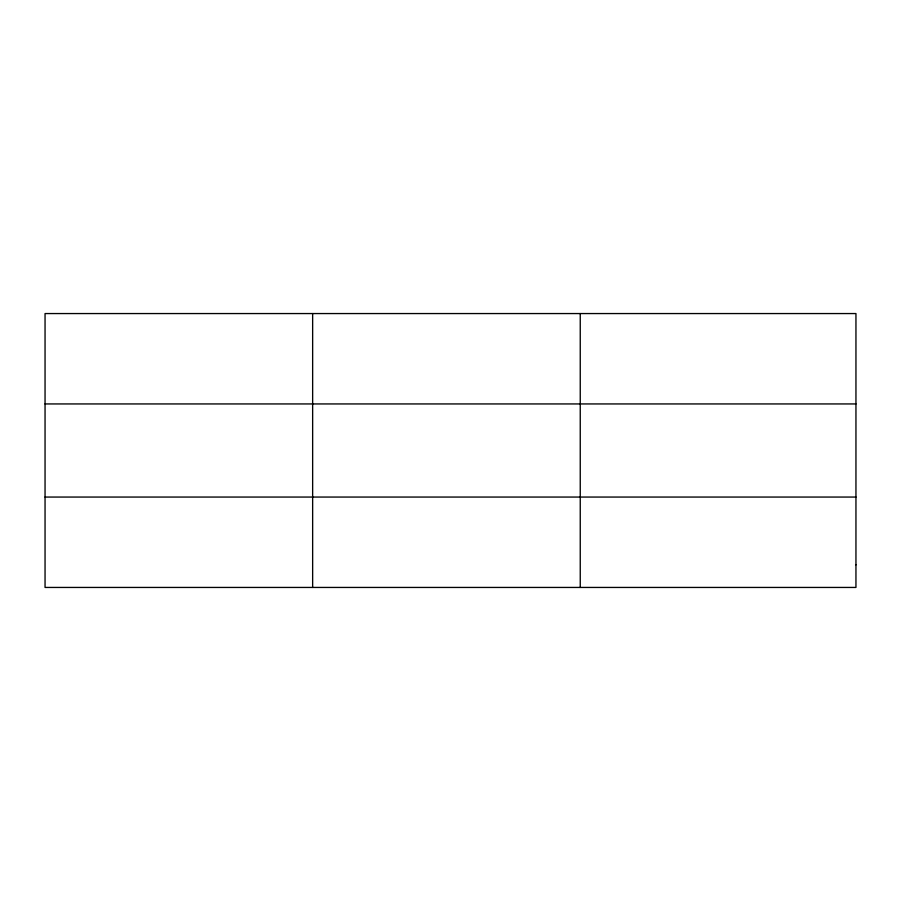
<?xml version="1.0" encoding="UTF-8"?>
<svg xmlns="http://www.w3.org/2000/svg" width="901" height="901" viewBox="0 0 901 901"><rect width="100%" height="100%" fill="white"/><g stroke="black" fill="none" stroke-linecap="round" stroke-linejoin="round"><path stroke-width="1.35" d="M312.647 313.559L312.647 587.441M580.244 313.559L580.244 587.441M45.05 403.941L855.95 403.941M45.05 497.059L855.95 497.059M855.95 564.848L855.95 587.441L45.05 587.441L45.05 313.559L855.95 313.559L855.95 564.848"/></g></svg>
